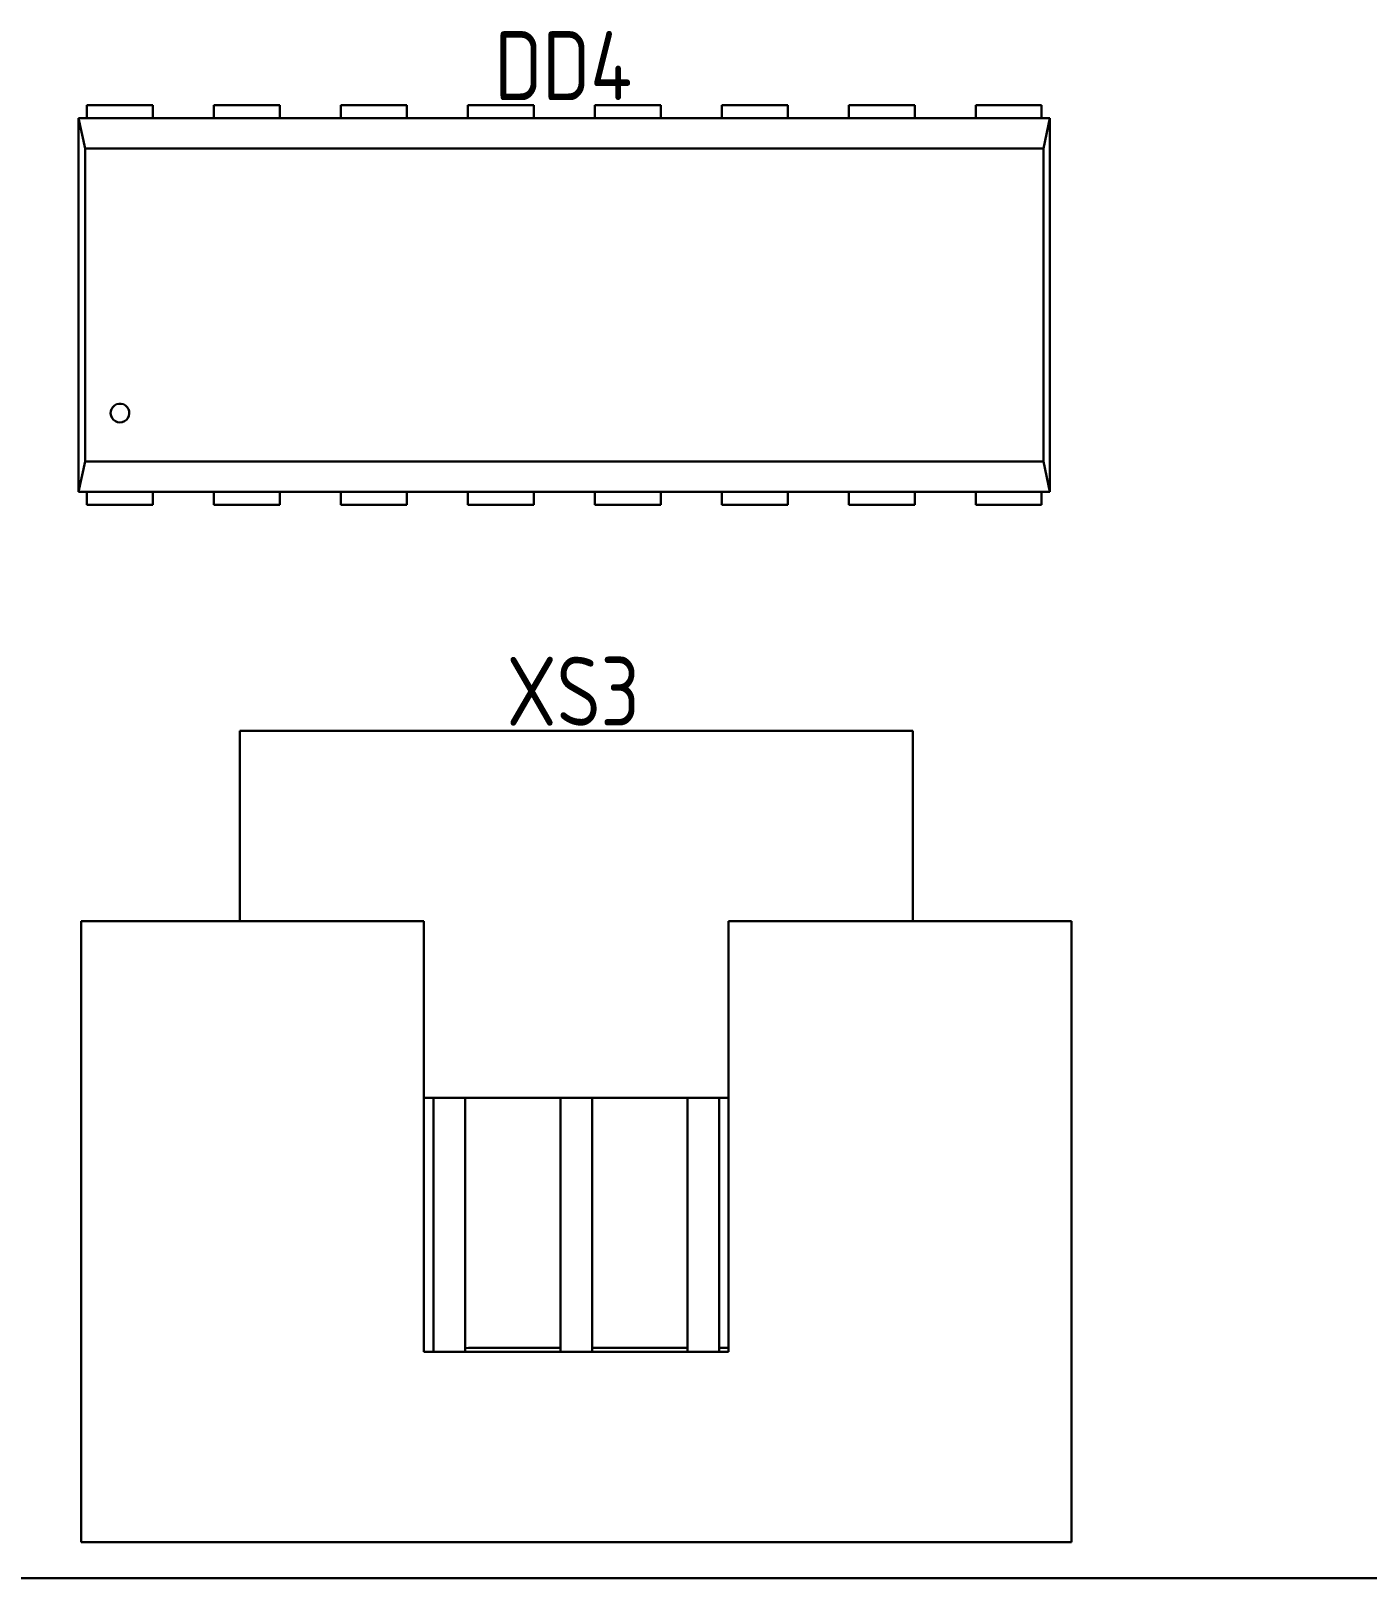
# Model space of a CAD drawing. Header units: inches. Extents: x -969 to 2045, y -594 to 12.
# Drawn here: x 1243.3 to 1270.03, y -302.13 to -271.18 of the extents above; entities that cross this region are included whole.
import ezdxf

# ---------------------------------------------------------------- set-up
doc = ezdxf.new("R2010")
doc.units = ezdxf.units.IN
doc.header["$MEASUREMENT"] = 0
doc.styles.add('GOST type A0', font='gost.TTF', dxfattribs={"height": 2.116667})

msp = doc.modelspace()

# ---------------------------------------------------------------- linework, layer by layer
at = {"color": 7, "lineweight": 30}
for p, q in [((1245.741, -272.663), (1244.421, -272.663)), ((1244.421, -272.663), (1244.421, -272.918)), ((1244.421, -272.918), (1244.421, -272.663)), ((1244.421, -272.663), (1245.741, -272.663)), ((1245.741, -272.663), (1244.421, -272.663)), ((1244.421, -272.663), (1244.421, -272.918)), ((1244.421, -272.918), (1244.421, -272.663)), ((1244.421, -272.663), (1245.741, -272.663)), ((1245.741, -272.918), (1245.741, -272.663)), ((1245.741, -272.918), (1245.741, -272.663)), ((1245.741, -272.918), (1245.741, -272.663)), ((1245.741, -272.918), (1245.741, -272.663)), ((1248.281, -272.663), (1246.961, -272.663)), ((1246.961, -272.663), (1246.961, -272.918)), ((1246.961, -272.918), (1246.961, -272.663)), ((1246.961, -272.663), (1248.281, -272.663)), ((1248.281, -272.663), (1246.961, -272.663)), ((1246.961, -272.663), (1246.961, -272.918)), ((1246.961, -272.918), (1246.961, -272.663)), ((1246.961, -272.663), (1248.281, -272.663)), ((1248.281, -272.918), (1248.281, -272.663)), ((1248.281, -272.918), (1248.281, -272.663)), ((1248.281, -272.918), (1248.281, -272.663)), ((1248.281, -272.918), (1248.281, -272.663)), ((1250.821, -272.663), (1249.501, -272.663)), ((1249.501, -272.663), (1249.501, -272.918)), ((1249.501, -272.918), (1249.501, -272.663)), ((1250.821, -272.663), (1249.501, -272.663)), ((1250.821, -272.663), (1249.501, -272.663)), ((1249.501, -272.663), (1249.501, -272.918)), ((1249.501, -272.918), (1249.501, -272.663)), ((1250.821, -272.663), (1249.501, -272.663)), ((1250.821, -272.918), (1250.821, -272.663)), ((1250.821, -272.918), (1250.821, -272.663)), ((1250.821, -272.918), (1250.821, -272.663)), ((1250.821, -272.918), (1250.821, -272.663)), ((1253.361, -272.663), (1252.041, -272.663)), ((1252.041, -272.663), (1252.041, -272.918)), ((1252.041, -272.918), (1252.041, -272.663)), ((1252.041, -272.663), (1253.361, -272.663)), ((1253.361, -272.663), (1252.041, -272.663)), ((1252.041, -272.663), (1252.041, -272.918)), ((1252.041, -272.918), (1252.041, -272.663)), ((1252.041, -272.663), (1253.361, -272.663)), ((1253.361, -272.918), (1253.361, -272.663)), ((1253.361, -272.918), (1253.361, -272.663)), ((1253.361, -272.918), (1253.361, -272.663)), ((1253.361, -272.918), (1253.361, -272.663)), ((1255.901, -272.663), (1254.581, -272.663)), ((1254.581, -272.663), (1254.581, -272.918)), ((1254.581, -272.918), (1254.581, -272.663)), ((1254.581, -272.663), (1255.901, -272.663)), ((1255.901, -272.663), (1254.581, -272.663)), ((1254.581, -272.663), (1254.581, -272.918)), ((1254.581, -272.918), (1254.581, -272.663)), ((1254.581, -272.663), (1255.901, -272.663)), ((1255.901, -272.918), (1255.901, -272.663)), ((1255.901, -272.918), (1255.901, -272.663)), ((1255.901, -272.918), (1255.901, -272.663)), ((1255.901, -272.918), (1255.901, -272.663)), ((1258.441, -272.663), (1257.121, -272.663)), ((1257.121, -272.663), (1257.121, -272.918)), ((1257.121, -272.918), (1257.121, -272.663)), ((1258.441, -272.663), (1257.121, -272.663)), ((1258.441, -272.663), (1257.121, -272.663)), ((1257.121, -272.663), (1257.121, -272.918)), ((1257.121, -272.918), (1257.121, -272.663)), ((1258.441, -272.663), (1257.121, -272.663)), ((1258.441, -272.918), (1258.441, -272.663)), ((1258.441, -272.918), (1258.441, -272.663)), ((1258.441, -272.918), (1258.441, -272.663)), ((1258.441, -272.918), (1258.441, -272.663)), ((1260.981, -272.663), (1259.661, -272.663)), ((1259.661, -272.663), (1259.661, -272.918)), ((1259.661, -272.918), (1259.661, -272.663)), ((1259.661, -272.663), (1260.981, -272.663)), ((1260.981, -272.663), (1259.661, -272.663)), ((1259.661, -272.663), (1259.661, -272.918)), ((1259.661, -272.918), (1259.661, -272.663)), ((1259.661, -272.663), (1260.981, -272.663)), ((1260.981, -272.918), (1260.981, -272.663)), ((1260.981, -272.918), (1260.981, -272.663)), ((1260.981, -272.918), (1260.981, -272.663)), ((1260.981, -272.918), (1260.981, -272.663)), ((1263.521, -272.663), (1262.201, -272.663)), ((1262.201, -272.663), (1262.201, -272.918)), ((1262.201, -272.918), (1262.201, -272.663)), ((1262.201, -272.663), (1263.521, -272.663)), ((1263.521, -272.663), (1262.201, -272.663)), ((1262.201, -272.663), (1262.201, -272.918)), ((1262.201, -272.918), (1262.201, -272.663)), ((1262.201, -272.663), (1263.521, -272.663)), ((1263.521, -272.918), (1263.521, -272.663)), ((1263.521, -272.918), (1263.521, -272.663)), ((1263.521, -272.918), (1263.521, -272.663)), ((1263.521, -272.918), (1263.521, -272.663)), ((1244.421, -272.918), (1244.255, -272.918)), ((1244.255, -272.918), (1244.255, -280.399)), ((1244.255, -280.399), (1244.255, -272.918)), ((1244.383, -273.528), (1244.255, -272.918)), ((1263.687, -272.918), (1244.255, -272.918)), ((1244.421, -272.918), (1244.255, -272.918)), ((1244.255, -272.918), (1244.255, -280.399)), ((1244.255, -280.399), (1244.255, -272.918)), ((1244.383, -273.528), (1244.255, -272.918)), ((1263.687, -272.918), (1244.255, -272.918)), ((1246.961, -272.918), (1245.741, -272.918)), ((1246.961, -272.918), (1245.741, -272.918)), ((1249.501, -272.918), (1248.281, -272.918)), ((1249.501, -272.918), (1248.281, -272.918)), ((1252.041, -272.918), (1250.821, -272.918)), ((1252.041, -272.918), (1250.821, -272.918)), ((1254.581, -272.918), (1253.361, -272.918)), ((1254.581, -272.918), (1253.361, -272.918)), ((1257.121, -272.918), (1255.901, -272.918)), ((1257.121, -272.918), (1255.901, -272.918)), ((1259.661, -272.918), (1258.441, -272.918)), ((1259.661, -272.918), (1258.441, -272.918)), ((1262.201, -272.918), (1260.981, -272.918)), ((1262.201, -272.918), (1260.981, -272.918)), ((1263.687, -272.918), (1263.521, -272.918)), ((1263.687, -272.918), (1263.521, -272.918)), ((1263.559, -273.528), (1263.687, -272.918)), ((1263.559, -273.528), (1263.687, -272.918)), ((1263.687, -280.399), (1263.687, -272.918)), ((1263.687, -280.399), (1263.687, -272.918)), ((1263.687, -280.399), (1263.687, -272.918)), ((1263.687, -280.399), (1263.687, -272.918)), ((1244.383, -279.789), (1244.383, -273.528)), ((1263.559, -273.528), (1244.383, -273.528)), ((1244.383, -279.789), (1244.383, -273.528)), ((1263.559, -273.528), (1244.383, -273.528)), ((1263.559, -279.789), (1263.559, -273.528)), ((1263.559, -279.789), (1263.559, -273.528)), ((1244.894, -278.831), (1244.897, -278.784)), ((1244.894, -278.831), (1244.897, -278.784)), ((1244.903, -278.877), (1244.894, -278.831)), ((1244.903, -278.877), (1244.894, -278.831)), ((1244.897, -278.784), (1244.912, -278.739)), ((1244.897, -278.784), (1244.912, -278.739)), ((1244.912, -278.739), (1244.937, -278.7)), ((1244.912, -278.739), (1244.937, -278.7)), ((1244.937, -278.7), (1244.971, -278.668)), ((1244.937, -278.7), (1244.971, -278.668)), ((1244.971, -278.668), (1245.012, -278.645)), ((1244.971, -278.668), (1245.012, -278.645)), ((1245.012, -278.645), (1245.057, -278.633)), ((1245.012, -278.645), (1245.057, -278.633)), ((1245.057, -278.633), (1245.104, -278.633)), ((1245.057, -278.633), (1245.104, -278.633)), ((1245.15, -278.645), (1245.104, -278.633)), ((1245.15, -278.645), (1245.104, -278.633)), ((1245.191, -278.668), (1245.15, -278.645)), ((1245.191, -278.668), (1245.15, -278.645)), ((1245.225, -278.7), (1245.191, -278.668)), ((1245.225, -278.7), (1245.191, -278.668)), ((1245.25, -278.739), (1245.225, -278.7)), ((1245.25, -278.739), (1245.225, -278.7)), ((1245.265, -278.784), (1245.25, -278.739)), ((1245.265, -278.784), (1245.25, -278.739)), ((1245.259, -278.877), (1245.268, -278.831)), ((1245.259, -278.877), (1245.268, -278.831)), ((1245.268, -278.831), (1245.265, -278.784)), ((1245.268, -278.831), (1245.265, -278.784)), ((1244.923, -278.919), (1244.903, -278.877)), ((1244.923, -278.919), (1244.903, -278.877)), ((1244.953, -278.955), (1244.923, -278.919)), ((1244.953, -278.955), (1244.923, -278.919)), ((1244.991, -278.983), (1244.953, -278.955)), ((1244.991, -278.983), (1244.953, -278.955)), ((1245.034, -279), (1244.991, -278.983)), ((1245.034, -279), (1244.991, -278.983)), ((1245.081, -279.006), (1245.034, -279)), ((1245.081, -279.006), (1245.034, -279)), ((1245.081, -279.006), (1245.127, -279)), ((1245.081, -279.006), (1245.127, -279)), ((1245.127, -279), (1245.171, -278.983)), ((1245.127, -279), (1245.171, -278.983)), ((1245.171, -278.983), (1245.209, -278.955)), ((1245.171, -278.983), (1245.209, -278.955)), ((1245.209, -278.955), (1245.239, -278.919)), ((1245.209, -278.955), (1245.239, -278.919)), ((1245.239, -278.919), (1245.259, -278.877)), ((1245.239, -278.919), (1245.259, -278.877)), ((1244.255, -280.399), (1244.383, -279.789)), ((1244.255, -280.399), (1244.383, -279.789)), ((1263.559, -279.789), (1244.383, -279.789)), ((1263.559, -279.789), (1244.383, -279.789)), ((1263.687, -280.399), (1263.559, -279.789)), ((1263.687, -280.399), (1263.559, -279.789)), ((1244.255, -280.399), (1244.421, -280.399)), ((1263.687, -280.399), (1244.255, -280.399)), ((1244.255, -280.399), (1244.421, -280.399)), ((1263.687, -280.399), (1244.255, -280.399)), ((1244.421, -280.399), (1244.421, -280.654)), ((1244.421, -280.654), (1244.421, -280.399)), ((1244.421, -280.399), (1244.421, -280.654)), ((1244.421, -280.654), (1244.421, -280.399)), ((1245.741, -280.654), (1245.741, -280.399)), ((1245.741, -280.399), (1246.961, -280.399)), ((1245.741, -280.654), (1245.741, -280.399)), ((1245.741, -280.654), (1245.741, -280.399)), ((1245.741, -280.399), (1246.961, -280.399)), ((1245.741, -280.654), (1245.741, -280.399)), ((1246.961, -280.399), (1246.961, -280.654)), ((1246.961, -280.654), (1246.961, -280.399)), ((1246.961, -280.399), (1246.961, -280.654)), ((1246.961, -280.654), (1246.961, -280.399)), ((1248.281, -280.654), (1248.281, -280.399)), ((1248.281, -280.399), (1249.501, -280.399)), ((1248.281, -280.654), (1248.281, -280.399)), ((1248.281, -280.654), (1248.281, -280.399)), ((1248.281, -280.399), (1249.501, -280.399)), ((1248.281, -280.654), (1248.281, -280.399)), ((1249.501, -280.399), (1249.501, -280.654)), ((1249.501, -280.654), (1249.501, -280.399)), ((1249.501, -280.399), (1249.501, -280.654)), ((1249.501, -280.654), (1249.501, -280.399)), ((1250.821, -280.654), (1250.821, -280.399)), ((1250.821, -280.399), (1252.041, -280.399)), ((1250.821, -280.654), (1250.821, -280.399)), ((1250.821, -280.654), (1250.821, -280.399)), ((1250.821, -280.399), (1252.041, -280.399)), ((1250.821, -280.654), (1250.821, -280.399)), ((1252.041, -280.399), (1252.041, -280.654)), ((1252.041, -280.654), (1252.041, -280.399)), ((1252.041, -280.399), (1252.041, -280.654)), ((1252.041, -280.654), (1252.041, -280.399)), ((1253.361, -280.654), (1253.361, -280.399)), ((1253.361, -280.399), (1254.581, -280.399)), ((1253.361, -280.654), (1253.361, -280.399)), ((1253.361, -280.654), (1253.361, -280.399)), ((1253.361, -280.399), (1254.581, -280.399)), ((1253.361, -280.654), (1253.361, -280.399)), ((1254.581, -280.399), (1254.581, -280.654)), ((1254.581, -280.654), (1254.581, -280.399)), ((1254.581, -280.399), (1254.581, -280.654)), ((1254.581, -280.654), (1254.581, -280.399)), ((1255.901, -280.654), (1255.901, -280.399)), ((1255.901, -280.399), (1257.121, -280.399)), ((1255.901, -280.654), (1255.901, -280.399)), ((1255.901, -280.654), (1255.901, -280.399)), ((1255.901, -280.399), (1257.121, -280.399)), ((1255.901, -280.654), (1255.901, -280.399)), ((1257.121, -280.399), (1257.121, -280.654)), ((1257.121, -280.654), (1257.121, -280.399)), ((1257.121, -280.399), (1257.121, -280.654)), ((1257.121, -280.654), (1257.121, -280.399)), ((1258.441, -280.654), (1258.441, -280.399)), ((1258.441, -280.399), (1259.661, -280.399)), ((1258.441, -280.654), (1258.441, -280.399)), ((1258.441, -280.654), (1258.441, -280.399)), ((1258.441, -280.399), (1259.661, -280.399)), ((1258.441, -280.654), (1258.441, -280.399)), ((1259.661, -280.399), (1259.661, -280.654)), ((1259.661, -280.654), (1259.661, -280.399)), ((1259.661, -280.399), (1259.661, -280.654)), ((1259.661, -280.654), (1259.661, -280.399)), ((1260.981, -280.654), (1260.981, -280.399)), ((1260.981, -280.399), (1262.201, -280.399)), ((1260.981, -280.654), (1260.981, -280.399)), ((1260.981, -280.654), (1260.981, -280.399)), ((1260.981, -280.399), (1262.201, -280.399)), ((1260.981, -280.654), (1260.981, -280.399)), ((1262.201, -280.399), (1262.201, -280.654)), ((1262.201, -280.654), (1262.201, -280.399)), ((1262.201, -280.399), (1262.201, -280.654)), ((1262.201, -280.654), (1262.201, -280.399)), ((1263.521, -280.654), (1263.521, -280.399)), ((1263.521, -280.399), (1263.687, -280.399)), ((1263.521, -280.654), (1263.521, -280.399)), ((1263.521, -280.654), (1263.521, -280.399)), ((1263.521, -280.399), (1263.687, -280.399)), ((1263.521, -280.654), (1263.521, -280.399)), ((1244.421, -280.654), (1245.741, -280.654)), ((1245.741, -280.654), (1244.421, -280.654)), ((1244.421, -280.654), (1245.741, -280.654)), ((1245.741, -280.654), (1244.421, -280.654)), ((1246.961, -280.654), (1248.281, -280.654)), ((1248.281, -280.654), (1246.961, -280.654)), ((1246.961, -280.654), (1248.281, -280.654)), ((1248.281, -280.654), (1246.961, -280.654)), ((1249.501, -280.654), (1250.821, -280.654)), ((1250.821, -280.654), (1249.501, -280.654)), ((1249.501, -280.654), (1250.821, -280.654)), ((1250.821, -280.654), (1249.501, -280.654)), ((1252.041, -280.654), (1253.361, -280.654)), ((1253.361, -280.654), (1252.041, -280.654)), ((1252.041, -280.654), (1253.361, -280.654)), ((1253.361, -280.654), (1252.041, -280.654)), ((1254.581, -280.654), (1255.901, -280.654)), ((1255.901, -280.654), (1254.581, -280.654)), ((1254.581, -280.654), (1255.901, -280.654)), ((1255.901, -280.654), (1254.581, -280.654)), ((1257.121, -280.654), (1258.441, -280.654)), ((1258.441, -280.654), (1257.121, -280.654)), ((1257.121, -280.654), (1258.441, -280.654)), ((1258.441, -280.654), (1257.121, -280.654)), ((1259.661, -280.654), (1260.981, -280.654)), ((1260.981, -280.654), (1259.661, -280.654)), ((1259.661, -280.654), (1260.981, -280.654)), ((1260.981, -280.654), (1259.661, -280.654)), ((1262.201, -280.654), (1263.521, -280.654)), ((1263.521, -280.654), (1262.201, -280.654)), ((1262.201, -280.654), (1263.521, -280.654)), ((1263.521, -280.654), (1262.201, -280.654)), ((1260.942, -285.177), (1247.48, -285.177)), ((1247.48, -285.177), (1247.48, -288.987)), ((1247.48, -285.177), (1260.942, -285.177)), ((1247.48, -288.987), (1247.48, -285.177)), ((1260.942, -285.177), (1247.48, -285.177)), ((1247.48, -285.177), (1247.48, -288.987)), ((1247.48, -285.177), (1260.942, -285.177)), ((1247.48, -288.987), (1247.48, -285.177)), ((1260.942, -288.987), (1260.942, -285.177)), ((1260.942, -285.177), (1260.942, -288.987)), ((1260.942, -288.987), (1260.942, -285.177)), ((1260.942, -285.177), (1260.942, -288.987)), ((1244.305, -288.987), (1244.305, -301.408)), ((1247.48, -288.987), (1244.305, -288.987)), ((1244.305, -288.987), (1251.163, -288.987)), ((1244.305, -301.408), (1244.305, -288.987)), ((1244.305, -288.987), (1244.305, -301.408)), ((1247.48, -288.987), (1244.305, -288.987)), ((1244.305, -288.987), (1251.163, -288.987)), ((1244.305, -301.408), (1244.305, -288.987)), ((1251.163, -297.598), (1251.163, -288.987)), ((1251.163, -297.598), (1251.163, -288.987)), ((1257.259, -297.598), (1257.259, -288.987)), ((1257.259, -288.987), (1264.117, -288.987)), ((1257.259, -297.598), (1257.259, -288.987)), ((1257.259, -288.987), (1264.117, -288.987)), ((1264.117, -288.987), (1260.942, -288.987)), ((1264.117, -288.987), (1260.942, -288.987)), ((1264.117, -301.408), (1264.117, -288.987)), ((1264.117, -301.408), (1264.117, -288.987)), ((1264.117, -301.408), (1264.117, -288.987)), ((1264.117, -301.408), (1264.117, -288.987)), ((1251.163, -292.518), (1257.259, -292.518)), ((1251.163, -292.518), (1257.259, -292.518)), ((1251.163, -292.518), (1257.259, -292.518)), ((1251.163, -292.518), (1257.259, -292.518)), ((1251.353, -297.598), (1251.353, -292.518)), ((1251.353, -297.598), (1251.353, -292.518)), ((1251.988, -297.598), (1251.988, -292.518)), ((1251.988, -297.598), (1251.988, -292.518)), ((1253.893, -297.598), (1253.893, -292.518)), ((1253.893, -297.598), (1253.893, -292.518)), ((1254.528, -297.598), (1254.528, -292.518)), ((1254.528, -297.598), (1254.528, -292.518)), ((1256.433, -297.598), (1256.433, -292.518)), ((1256.433, -297.598), (1256.433, -292.518)), ((1257.068, -297.598), (1257.068, -292.518)), ((1257.068, -297.598), (1257.068, -292.518)), ((1251.163, -297.598), (1257.259, -297.598)), ((1251.163, -297.598), (1257.259, -297.598)), ((1251.988, -297.53), (1252.052, -297.521)), ((1251.988, -297.53), (1252.052, -297.521)), ((1252.052, -297.521), (1253.893, -297.521)), ((1252.052, -297.521), (1253.893, -297.521)), ((1254.528, -297.521), (1256.433, -297.521)), ((1254.528, -297.521), (1256.433, -297.521)), ((1257.068, -297.521), (1257.259, -297.521)), ((1257.068, -297.521), (1257.259, -297.521)), ((1244.305, -301.408), (1264.117, -301.408)), ((1244.305, -301.408), (1264.117, -301.408)), ((1244.305, -301.408), (1264.117, -301.408)), ((1244.305, -301.408), (1264.117, -301.408)), ((1211.561, -302.127), (1332.661, -302.127))]:
    msp.add_line(p, q, dxfattribs=at)

# ---------------------------------------------------------------- texts
at = {"color": 7, "lineweight": 30, "style": 'GOST type A0'}
for s, p in [('DD4', (1252.575, -272.559)), ('XS3', (1252.815, -285.074))]:
    msp.add_text(s, height=1.3796, dxfattribs=at).set_placement(p)

doc.saveas('drawing.dxf')
